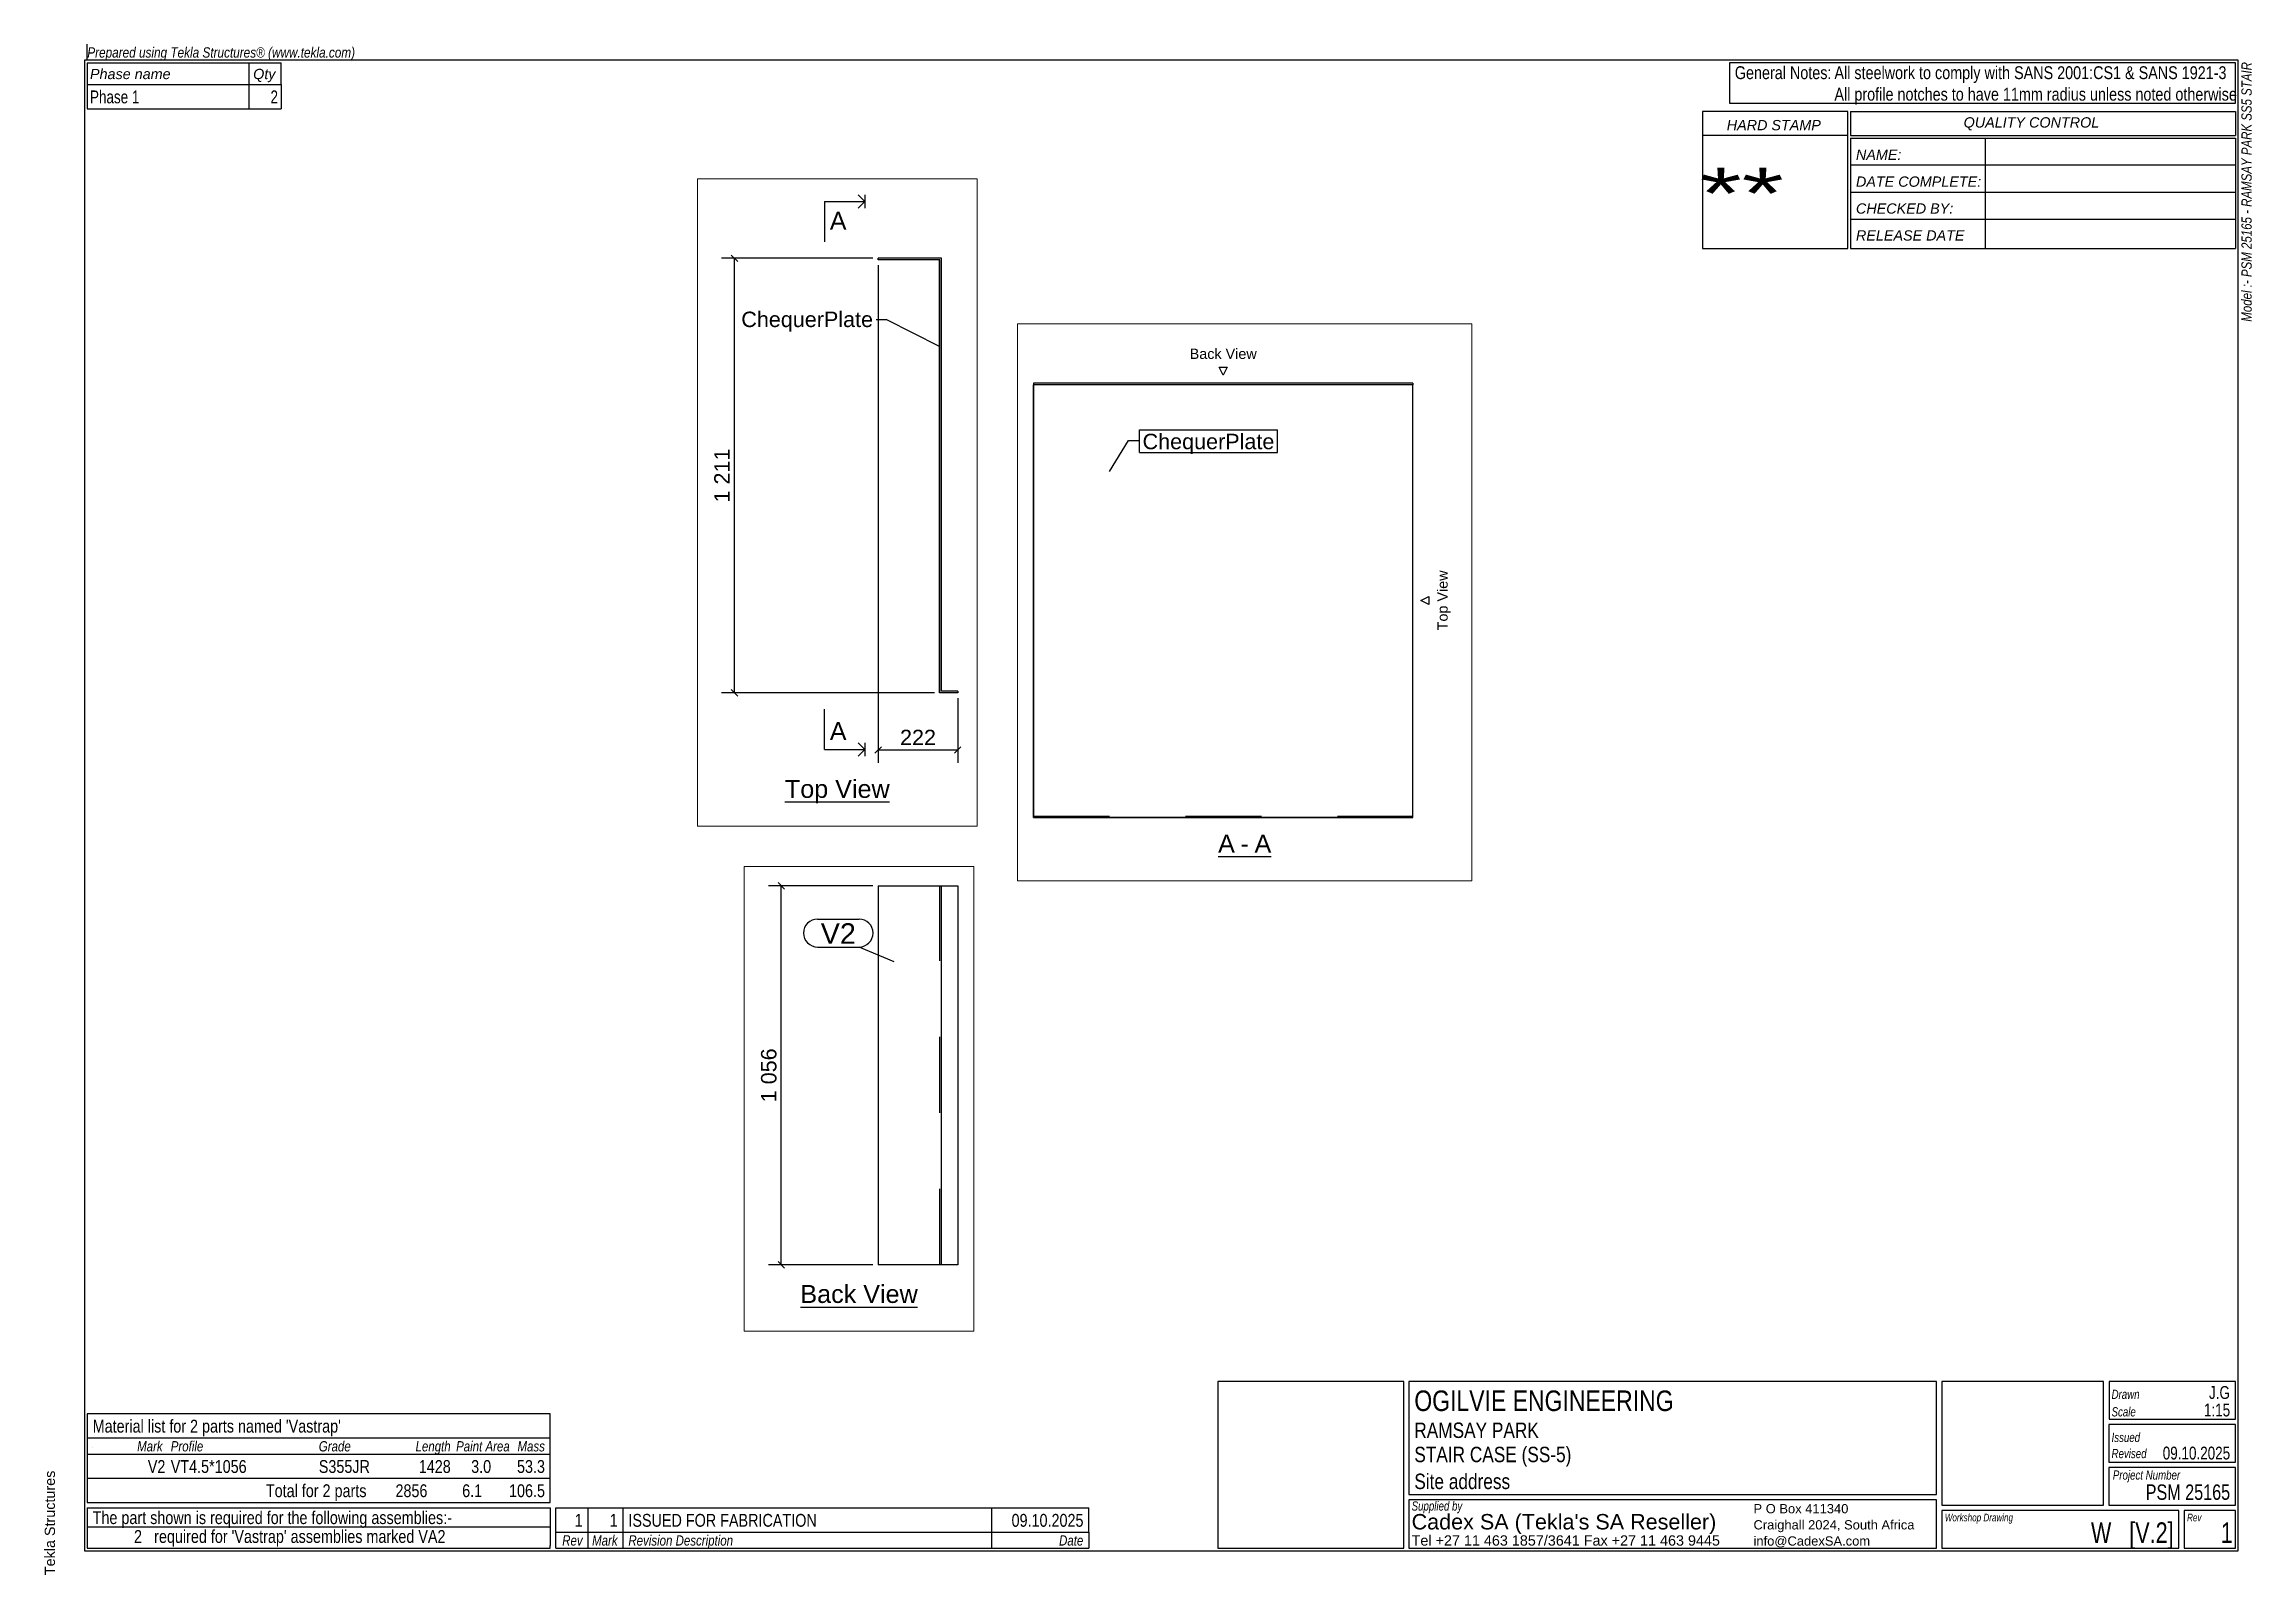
# Paper-space layout 'Layout1' of a CAD drawing. Header units: millimetres. Extents: x 2 to 413, y 6 to 290.
# The model-space entities are those that its viewports show. They can reach past a viewport. Long polylines and large blocks are cut down to what shows.
import ezdxf

# ---------------------------------------------------------------- set-up
doc = ezdxf.new("R2010")
doc.units = ezdxf.units.MM
doc.linetypes.add('DXK_LINE_DOT1', pattern=[1.8814, 0.9407, -0.9407])
doc.layers.add('Viewport layer', color=7, linetype='Continuous', plot=False)
doc.styles.add('Arial', font='ARIAL.TTF', dxfattribs={"height": 0.2})
doc.styles.add('Arial Italic', font='ARIALI.TTF', dxfattribs={"height": 0.2})
doc.styles.add('Arial Narrow Italic', font='ARIALNI.TTF', dxfattribs={"height": 0.2})

# ---------------------------------------------------------------- blocks, each defined once
blk = doc.blocks.new('Unknown-3644288-1553')
at = {"color": 174, "linetype": 'Continuous'}
for p, q in [((410, 287), (10, 287)), ((10, 287), (10, 10)), ((410, 10), (410, 287)), ((10, 10), (410, 10))]:
    blk.add_line(p, q, dxfattribs=at)
at = {"color": 174, "linetype": 'Continuous', "style": 'Arial'}
blk.add_text('Tekla Structures', height=1.9102, rotation=90, dxfattribs=at).set_placement((4.5, 5.5))
blk = doc.blocks.new('Unknown-3644288-1689')
at = {"color": 3, "linetype": 'Continuous'}
for p, q in [((337.5, 277.5), (310.5, 277.5)), ((310.5, 277.5), (310.5, 252)), ((337.5, 252), (337.5, 277.5)), ((338, 277.5), (338, 273)), ((338, 277.5), (409.5, 277.5)), ((409.5, 277.5), (409.5, 273)), ((337.5, 273), (310.5, 273)), ((338, 273), (409.5, 273)), ((338, 272.5), (338, 252)), ((338, 272.5), (409.5, 272.5)), ((363, 272.5), (363, 252)), ((409.5, 272.5), (409.5, 252)), ((409.5, 267.5), (338, 267.5)), ((338, 262.5), (409.5, 262.5)), ((338, 257.5), (409.5, 257.5)), ((310.5, 252), (337.5, 252)), ((338, 252), (409.5, 252))]:
    blk.add_line(p, q, dxfattribs=at)
at = {"color": 7, "linetype": 'Continuous', "style": 'Arial Italic'}
for s, height, p in [('HARD STAMP', 1.909, (315, 274)), ('NAME:', 1.909, (339, 268.5)), ('DATE COMPLETE:', 1.9089, (339, 263.5)), ('CHECKED BY:', 1.9089, (339, 258.5)), ('RELEASE DATE', 1.9089, (339, 253.5))]:
    blk.add_text(s, height=height, dxfattribs=at).set_placement(p)
at = {"color": 7, "style": 'Arial Italic'}
blk.add_text('QUALITY CONTROL', height=1.9089, dxfattribs=at).set_placement((359, 274.5))
at = {"color": 7, "linetype": 'Continuous', "style": 'Arial', "width": 1.5}
blk.add_text('**', height=9.551, dxfattribs=at).set_placement((310, 257.5))
blk = doc.blocks.new('Unknown-3644288-1683')
at = {"color": 3, "linetype": 'Continuous'}
for p, q in [((409.5, 286.5), (315.5, 286.5)), ((315.5, 286.5), (315.5, 279)), ((409.5, 279), (409.5, 286.5)), ((315.5, 279), (409.5, 279))]:
    blk.add_line(p, q, dxfattribs=at)
at = {"color": 7, "style": 'Arial', "width": 0.8}
for s, p in [('General Notes:', (316.5, 283.5)), ('All profile notches to have 11mm radius unless noted otherwise', (335, 279.5))]:
    blk.add_text(s, height=2.3877, dxfattribs=at).set_placement(p)
at = {"color": 7, "linetype": 'Continuous', "style": 'Arial', "width": 0.8}
blk.add_text('All steelwork to comply with SANS 2001:CS1 & SANS 1921-3', height=2.3877, dxfattribs=at).set_placement((335, 283.5))
blk = doc.blocks.new('Unknown-3644288-1684')
at = {"color": 3, "linetype": 'Continuous'}
for p, q in [((255, 41.5), (220.5, 41.5)), ((220.5, 41.5), (220.5, 10.5)), ((255, 10.5), (255, 41.5)), ((353.97, 41.5), (255.97, 41.5)), ((255.97, 41.5), (255.97, 20.5)), ((353.97, 20.5), (353.97, 41.5)), ((384.97, 41.5), (354.97, 41.5)), ((354.97, 41.5), (354.97, 18.5)), ((384.97, 18.5), (384.97, 41.5)), ((409.47, 41.5), (386, 41.5)), ((386, 41.5), (386, 34.5)), ((409.47, 34.5), (409.47, 41.5)), ((409.5, 33.5), (385.97, 33.5)), ((385.97, 33.5), (385.97, 26.5)), ((386, 34.5), (409.47, 34.5)), ((409.5, 26.5), (409.5, 33.5)), ((385.97, 26.5), (409.5, 26.5)), ((409.5, 25.5), (385.97, 25.5)), ((385.97, 25.5), (385.97, 18.5)), ((409.5, 18.5), (409.5, 25.5)), ((255.97, 20.5), (353.97, 20.5)), ((353.97, 19.5), (255.97, 19.5)), ((255.97, 19.5), (255.97, 10.5)), ((353.97, 10.5), (353.97, 19.5)), ((354.97, 18.5), (384.97, 18.5)), ((385.97, 18.5), (409.5, 18.5)), ((220.5, 10.5), (255, 10.5)), ((255.97, 10.5), (353.97, 10.5))]:
    blk.add_line(p, q, dxfattribs=at)
at = {"color": 5, "linetype": 'Continuous'}
for p, q in [((398.97, 17.5), (354.97, 17.5)), ((354.97, 17.5), (354.97, 10.5)), ((398.97, 10.5), (398.97, 17.5)), ((409.5, 17.5), (399.97, 17.5)), ((399.97, 17.5), (399.97, 10.5)), ((409.5, 10.5), (409.5, 17.5)), ((354.97, 10.5), (398.97, 10.5)), ((399.97, 10.5), (409.5, 10.5))]:
    blk.add_line(p, q, dxfattribs=at)
at = {"color": 1, "linetype": 'Continuous', "style": 'Arial'}
for s, height, width, p in [('OGILVIE ENGINEERING', 3.8203, 0.8, (256.97, 36)), ('1:15', 2.388, 0.75, (403.63, 35)), ('J.G', 2.388, 0.75, (404.57, 38.25)), ('09.10.2025', 2.388, 0.75, (395.98, 27)), ('PSM 25165', 2.865, 0.75, (392.81, 19.5))]:
    blk.add_text(s, height=height, dxfattribs=dict(at, width=width)).set_placement(p)
at = {"color": 7, "linetype": 'Continuous'}
for s, height, style, width, p in [('Drawn', 1.718, 'Arial Italic', 0.75, (386.47, 38.25)), ('RAMSAY PARK', 2.8652, 'Arial', 0.8, (256.97, 31)), ('Scale', 1.718, 'Arial Italic', 0.75, (386.47, 35)), ('STAIR CASE (SS-5)', 2.8652, 'Arial', 0.8, (256.97, 26.5)), ('Revised', 1.718, 'Arial Italic', 0.75, (386.47, 27.25)), ('Issued', 1.718, 'Arial Italic', 0.75, (386.47, 30.25)), ('Project Number', 1.718, 'Arial Italic', 0.75, (386.71, 23.25)), ('Site address', 2.8652, 'Arial', 0.8, (256.97, 21.5)), ('Supplied by', 1.718, 'Arial Italic', 0.75, (256.47, 17.5)), ('Workshop Drawing', 1.4316, 'Arial Italic', 0.75, (355.5, 15.5)), ('Rev', 1.432, 'Arial Italic', 0.75, (400.5, 15.5))]:
    blk.add_text(s, height=height, dxfattribs=dict(at, style=style, width=width)).set_placement(p)
at = {"color": 5, "linetype": 'Continuous', "style": 'Arial'}
blk.add_text("Cadex SA (Tekla's SA Reseller)", height=2.8652, dxfattribs=at).set_placement((256.47, 14))
at = {"color": 7, "linetype": 'Continuous', "style": 'Arial'}
for s, p in [('P O Box 411340', (319.97, 17)), ('Craighall 2024, South Africa', (319.97, 14)), ('info@CadexSA.com', (319.97, 11))]:
    blk.add_text(s, height=1.7191, dxfattribs=at).set_placement(p)
at = {"color": 1, "linetype": 'Continuous', "style": 'Arial'}
blk.add_text('Tel +27 11 463 1857/3641 Fax +27 11 463 9445', height=1.9102, dxfattribs=at).set_placement((256.47, 11))
at = {"color": 5, "linetype": 'Continuous', "style": 'Arial', "width": 0.75}
for s, p in [('W   [V.2]', (382.65, 11.5)), ('1', (406.77, 11.5))]:
    blk.add_text(s, height=3.82, dxfattribs=at).set_placement(p)
blk = doc.blocks.new('Unknown-3644288-1685')
at = {"color": 3, "linetype": 'Continuous'}
for p, q in [((10.5, 18), (96.5, 18)), ((10.5, 18), (10.5, 14.5)), ((96.5, 18), (96.5, 14.5)), ((10.5, 14.5), (10.5, 11)), ((96.5, 14.5), (96.5, 11)), ((10.5, 11), (10.5, 10.5)), ((10.5, 10.5), (96.5, 10.5)), ((96.5, 10.5), (96.5, 11))]:
    blk.add_line(p, q, dxfattribs=at)
at = {"color": 7, "linetype": 'Continuous'}
blk.add_line((10.5, 14.5), (96.5, 14.5), dxfattribs=at)
blk.add_line((10.5, 14.5), (96.5, 14.5), dxfattribs=at)
at = {"color": 7, "linetype": 'Continuous', "style": 'Arial', "width": 0.8}
blk.add_text('The part shown is required for the following assemblies:-', height=2.3877, dxfattribs=at).set_placement((11.5, 15))
at = {"color": 1, "linetype": 'Continuous', "style": 'Arial', "width": 0.8}
for s, height, p in [('2', 2.39, (19.18, 11.5)), (" required for 'Vastrap' assemblies marked VA2", 2.3877, (22.18, 11.5))]:
    blk.add_text(s, height=height, dxfattribs=at).set_placement(p)
blk = doc.blocks.new('Unknown-3644288-1687')
at = {"color": 3, "linetype": 'Continuous'}
for p, q in [((10.5, 286.5), (10.5, 282.5)), ((10.5, 286.5), (46.5, 286.5)), ((46.5, 282.5), (46.5, 286.5)), ((10.5, 282.5), (10.5, 278)), ((46.5, 282.5), (46.5, 278)), ((10.5, 278), (46.5, 278))]:
    blk.add_line(p, q, dxfattribs=at)
at = {"color": 7, "linetype": 'Continuous'}
for p, q in [((40.5, 286.5), (40.5, 282.5)), ((10.5, 282.5), (46.5, 282.5)), ((40.5, 282.5), (40.5, 278))]:
    blk.add_line(p, q, dxfattribs=at)
at = {"color": 7, "style": 'Arial Italic'}
for s, p in [('Phase name', (11, 283.5)), ('Qty', (41.31, 283.5))]:
    blk.add_text(s, height=1.909, dxfattribs=at).set_placement(p)
at = {"color": 1, "linetype": 'Continuous', "style": 'Arial', "width": 0.75}
for s, height, p in [('Phase 1', 2.388, (11, 279)), ('2', 2.39, (44.53, 279))]:
    blk.add_text(s, height=height, dxfattribs=at).set_placement(p)
blk = doc.blocks.new('Unknown-3644288-1688')
at = {"color": 2, "linetype": 'Continuous'}
blk.add_line((10.5, 287), (10.5, 290), dxfattribs=at)
at = {"color": 7, "style": 'Arial Narrow Italic'}
blk.add_text('Prepared using Tekla Structures® (www.tekla.com)', height=1.9089, dxfattribs=at).set_placement((10.5, 287.5))
blk = doc.blocks.new('Unknown-3644288-1690')
at = {"color": 7, "style": 'Arial Italic', "width": 0.8}
blk.add_text('Model :- PSM 25165 - RAMSAY PARK SS5 STAIR', height=1.90885417, rotation=90, dxfattribs=at).set_placement((412.5, 238.421875))
blk = doc.blocks.new('Unknown-3644288-1691')
at = {"color": 3, "linetype": 'Continuous'}
for p, q in [((96.5, 35.5), (10.5, 35.5)), ((10.5, 35.5), (10.5, 19)), ((96.5, 19), (96.5, 35.5)), ((10.5, 19), (96.5, 19))]:
    blk.add_line(p, q, dxfattribs=at)
at = {"color": 7, "linetype": 'Continuous'}
for p, q in [((10.5, 31), (96.5, 31)), ((10.5, 28), (96.5, 28)), ((10.5, 23.5), (96.5, 23.5))]:
    blk.add_line(p, q, dxfattribs=at)
at = {"color": 2, "linetype": 'Continuous'}
blk.add_line((11.5, 29.25), (11.5, 29.25), dxfattribs=at)
at = {"color": 7, "linetype": 'Continuous', "style": 'Arial', "width": 0.8}
for s, p in [("Material list for 2 parts named 'Vastrap'", (11.5, 32)), ('Total for 2 parts', (43.67, 20))]:
    blk.add_text(s, height=2.3877, dxfattribs=at).set_placement(p)
at = {"color": 7, "width": 0.8}
for s, height, style, p in [('Mark', 1.909, 'Arial Italic', (19.76, 28.5)), ('Profile', 1.909, 'Arial Italic', (26, 28.5)), ('Grade', 1.909, 'Arial Italic', (53.5, 28.5)), ('Length', 1.909, 'Arial Italic', (71.47, 28.5)), ('Paint Area', 1.909, 'Arial Italic', (79, 28.5)), ('Mass', 1.909, 'Arial Italic', (90.4, 28.5)), ('2856', 2.388, 'Arial', (67.74, 20)), ('6.1', 2.388, 'Arial', (80.13, 20)), ('106.5', 2.388, 'Arial', (88.83, 20))]:
    blk.add_text(s, height=height, dxfattribs=dict(at, style=style)).set_placement(p)
at = {"color": 1, "style": 'Arial', "width": 0.8}
for s, p in [('V2', (21.74, 24.5)), ('VT4.5*1056', (26, 24.5)), ('S355JR', (53.5, 24.5)), ('1428', (72.07, 24.5)), ('3.0', (81.8, 24.5)), ('53.3', (90.31, 24.5))]:
    blk.add_text(s, height=2.388, dxfattribs=at).set_placement(p)
blk = doc.blocks.new('Unknown-3644288-1692')
at = {"color": 3, "linetype": 'Continuous'}
for p, q in [((97.5, 18), (196.5, 18)), ((97.5, 13.5), (97.5, 18)), ((196.5, 13.5), (196.5, 18)), ((97.5, 10.5), (97.5, 13.5)), ((196.5, 13.5), (196.5, 10.5)), ((97.5, 10.5), (196.5, 10.5))]:
    blk.add_line(p, q, dxfattribs=at)
at = {"color": 7, "linetype": 'Continuous'}
for p, q in [((97.5, 18), (196.5, 18)), ((103.5, 13.5), (103.5, 18)), ((110, 13.5), (110, 18)), ((178.5, 13.5), (178.5, 18)), ((97.5, 13.5), (196.5, 13.5)), ((103.5, 10.5), (103.5, 13.5)), ((110, 10.5), (110, 13.5)), ((178.5, 10.5), (178.5, 13.5)), ((184, 10.5), (184, 10.5))]:
    blk.add_line(p, q, dxfattribs=at)
at = {"color": 1, "linetype": 'Continuous', "style": 'Arial', "width": 0.8}
for s, height, p in [('1', 2.39, (101.02, 14.5)), ('1', 2.39, (107.52, 14.5)), ('ISSUED FOR FABRICATION', 2.3877, (111, 14.5)), ('09.10.2025', 2.388, (182.17, 14.5))]:
    blk.add_text(s, height=height, dxfattribs=at).set_placement(p)
at = {"color": 7, "linetype": 'Continuous', "style": 'Arial Italic', "width": 0.8}
for s, height, p in [('Rev', 1.909, (98.71, 11)), ('Mark', 1.909, (104.26, 11)), ('Revision Description', 1.9089, (111, 11)), ('Date', 1.909, (190.99, 11))]:
    blk.add_text(s, height=height, dxfattribs=at).set_placement(p)
blk = doc.blocks.new('Unknown-3644288-11 - 1186')
at = {"color": 6, "linetype": 'Continuous'}
blk.add_line((13569.3, 67.5), (13860.9, 67.5), dxfattribs=at)
at = {"color": 0, "linetype": 'Continuous'}
blk.add_wipeout([(13860.9, 78.8), (13860.9, 131.2), (13569.3, 131.2), (13569.3, 78.8)], dxfattribs=at)
at = {"color": 6, "linetype": 'Continuous', "style": 'Arial'}
blk.add_text('Top View', height=50.14, dxfattribs=at).set_placement((13569.3, 78.8))
blk = doc.blocks.new('Unknown-3644288-12 - 1224')
at = {"color": 6, "linetype": 'Continuous'}
blk.add_line((7062.7, 67.5), (7389.3, 67.5), dxfattribs=at)
at = {"color": 0, "linetype": 'Continuous'}
blk.add_wipeout([(7389.3, 78.8), (7389.3, 131.3), (7062.7, 131.3), (7062.7, 78.8)], dxfattribs=at)
at = {"color": 6, "linetype": 'Continuous', "style": 'Arial'}
blk.add_text('Back View', height=50.14, dxfattribs=at).set_placement((7062.7, 78.8))
blk = doc.blocks.new('Unknown-3644288-13 - 1249')
at = {"color": 6, "linetype": 'Continuous'}
for p, q in [((561.7, 1432.2), (584.2, 1432.2)), ((573, 1409.8), (561.7, 1432.2)), ((584.2, 1432.2), (573, 1409.8)), ((573, 1409.8), (573, 1409.8)), ((1123.5, 781.7), (1146, 793)), ((1146, 770.5), (1123.5, 781.7)), ((1123.5, 781.7), (1123.5, 781.7)), ((1146, 793), (1146, 770.5)), ((558.9, 67.5), (707.1, 67.5))]:
    blk.add_line(p, q, dxfattribs=at)
at = {"color": 6, "linetype": 'Continuous', "style": 'Arial'}
blk.add_text('Back View', height=28.65, dxfattribs=at).set_placement((479.7, 1454.8))
blk.add_text('Top View', height=28.65, rotation=90, dxfattribs=at).set_placement((1198.5, 698.4))
at = {"color": 0, "linetype": 'Continuous'}
blk.add_wipeout([(605.6, 78.8), (605.6, 131.3), (558.9, 131.3), (558.9, 78.8)], dxfattribs=at)
blk.add_wipeout([(644.7, 78.8), (644.7, 131.3), (621.3, 131.3), (621.3, 78.8)], dxfattribs=at)
at = {"color": 6, "linetype": 'Continuous', "style": 'Arial'}
blk.add_text('A', height=50.1, dxfattribs=at).set_placement((558.9, 78.8))
at = {"color": 0, "linetype": 'Continuous'}
blk.add_wipeout([(707.1, 78.8), (707.1, 131.3), (660.4, 131.3), (660.4, 78.8)], dxfattribs=at)
at = {"color": 6, "linetype": 'Continuous', "style": 'Arial'}
for s, p in [('A', (660.4, 78.8)), ('-', (621.3, 78.8))]:
    blk.add_text(s, height=50.1, dxfattribs=at).set_placement(p)
blk = doc.blocks.new('Part-3644288-1221 - 1186')
at = {"color": 30, "linetype": 'Continuous'}
for p, q in [((14005.3, 1582.8), (13829.3, 1582.8)), ((13829.3, 1578.3), (13829.3, 1582.8)), ((14000.8, 1578.3), (13829.3, 1578.3)), ((14000.8, 371.7), (14000.8, 1578.3)), ((14005.3, 376.2), (14005.3, 1582.8)), ((14050.8, 371.7), (14000.8, 371.7)), ((14050.8, 376.2), (14005.3, 376.2)), ((14050.8, 376.2), (14050.8, 371.7))]:
    blk.add_line(p, q, dxfattribs=at)
blk = doc.blocks.new('Surfacing-3644288-1222 - 1186')
at = {"color": 7, "linetype": 'Continuous'}
for p, q in [((14000.8, 1578.3), (13999.8, 1578.3)), ((13999.8, 371.7), (13999.8, 1578.3)), ((14000.8, 371.7), (14000.8, 1578.3)), ((14000.8, 371.7), (13999.8, 371.7))]:
    blk.add_line(p, q, dxfattribs=at)
blk = doc.blocks.new('Part-3644288-1225 - 1224')
at = {"color": 30, "linetype": 'Continuous'}
for p, q in [((7279.5, 1241.3), (7501, 1241.3)), ((7279.5, 1241.3), (7279.5, 185.3)), ((7455.5, 185.3), (7455.5, 1241.3)), ((7501, 1241.3), (7501, 185.3)), ((7501, 185.3), (7279.5, 185.3))]:
    blk.add_line(p, q, dxfattribs=at)
at = {"color": 7, "linetype": 'DXK_LINE_DOT1'}
blk.add_line((7451, 185.3), (7451, 1241.3), dxfattribs=at)
blk = doc.blocks.new('Part-3644288-1251 - 1249')
at = {"color": 30, "linetype": 'Continuous'}
for p, q in [((45, 1387.25), (45, 1382.75)), ((1101, 1387.25), (45, 1387.25)), ((45, 1382.75), (45, 176.25)), ((1101, 1382.75), (45, 1382.75)), ((1101, 1387.25), (1101, 1382.75)), ((1101, 176.25), (1101, 1382.75)), ((45, 176.25), (1101, 176.25))]:
    blk.add_line(p, q, dxfattribs=at)
at = {"color": 7, "linetype": 'DXK_LINE_DOT1'}
blk.add_line((45, 180.75), (1101, 180.75), dxfattribs=at)
blk = doc.blocks.new('Surfacing-3644288-1252 - 1249')
at = {"color": 7, "linetype": 'Continuous'}
for p, q in [((45, 176.25), (45, 1382.75)), ((1101, 176.25), (1101, 1382.75)), ((1101, 176.25), (45, 176.25))]:
    blk.add_line(p, q, dxfattribs=at)
blk = doc.blocks.new('StraightDimension-3644288-1352 - 1186')
at = {"color": 7, "linetype": 'Continuous'}
for p, q in [((13814.3, 1582.8), (13392.9, 1582.8)), ((13437.9, 1573.7), (13419.9, 1591.8)), ((13428.9, 371.7), (13428.9, 1582.8)), ((13985.8, 371.7), (13392.9, 371.7)), ((13419.9, 380.8), (13437.9, 362.7))]:
    blk.add_line(p, q, dxfattribs=at)
at = {"color": 0}
blk.add_wipeout([(13424.4, 1061.3), (13361.4, 1061.3), (13361.4, 893.2), (13424.4, 893.2)], dxfattribs=at)
at = {"color": 96, "style": 'Arial'}
blk.add_text('1 211', height=42.98, rotation=90.00021, dxfattribs=at).set_placement((13415.4, 902.2))
blk = doc.blocks.new('StraightDimension-3644288-1258 - 1186')
at = {"color": 7, "linetype": 'Continuous'}
for p, q in [((13829.3, 1563.3), (13829.3, 176.2)), ((14050.8, 356.7), (14050.8, 176.2)), ((13838.3, 221.3), (13820.3, 203.2)), ((13829.3, 212.3), (14050.8, 212.3)), ((14041.8, 203.2), (14059.8, 221.3))]:
    blk.add_line(p, q, dxfattribs=at)
at = {"color": 0}
blk.add_wipeout([(13999.1, 216.7), (13999.1, 279.8), (13881, 279.8), (13881, 216.7)], dxfattribs=at)
at = {"color": 96, "style": 'Arial'}
blk.add_text('222', height=42.98, dxfattribs=at).set_placement((13890, 225.8))
blk = doc.blocks.new('StraightDimension-3644288-1357 - 1224')
at = {"color": 7, "linetype": 'Continuous'}
for p, q in [((7264.5, 1241.3), (6973.5, 1241.3)), ((7018.5, 1232.2), (7000.5, 1250.3)), ((7009.5, 185.3), (7009.5, 1241.3)), ((7264.5, 185.3), (6973.5, 185.3)), ((7000.5, 194.3), (7018.5, 176.2))]:
    blk.add_line(p, q, dxfattribs=at)
at = {"color": 0}
blk.add_wipeout([(7005, 797.3), (6942, 797.3), (6942, 629.2), (7005, 629.2)], dxfattribs=at)
at = {"color": 96, "style": 'Arial'}
blk.add_text('1 056', height=42.98, rotation=90.00021, dxfattribs=at).set_placement((6996, 638.2))
blk = doc.blocks.new('Mark-3644288-1588 - 1186')
at = {"color": 96, "linetype": 'Continuous'}
blk.add_line((14000.3, 1336.7), (13853.6, 1411.3), dxfattribs=at)
at = {"color": 0}
blk.add_wipeout([(13814.6, 1391.1), (13814.6, 1436.1), (13447.8, 1436.1), (13447.8, 1391.1)], dxfattribs=at)
blk.add_wipeout([(13814.6, 1391.1), (13814.6, 1436.1), (13447.8, 1436.1), (13447.8, 1391.1)], dxfattribs=at)
at = {"color": 96, "linetype": 'Continuous'}
blk.add_line((13853.6, 1411.3), (13823.6, 1411.3), dxfattribs=at)
at = {"color": 96, "style": 'Arial'}
blk.add_text('ChequerPlate', height=42.979, dxfattribs=at).set_placement((13447.8, 1391.1))
blk = doc.blocks.new('SectionMark-3644288-1256 - 1186')
at = {"color": 6, "linetype": 'Continuous'}
for p, q in [((13791.8, 1740.9), (13773.1, 1759.7)), ((13791.8, 1740.9), (13773.1, 1722.2)), ((13791.8, 1759.7), (13791.8, 1722.2)), ((13791.8, 213.6), (13773.1, 232.3)), ((13791.8, 213.6), (13773.1, 194.8)), ((13791.8, 232.3), (13791.8, 194.8))]:
    blk.add_line(p, q, dxfattribs=at)
at = {"color": 0, "linetype": 'Continuous'}
for points in [[(13741, 1662.2), (13741, 1714.7), (13694.3, 1714.7), (13694.3, 1662.2)], [(13741, 239.8), (13741, 292.3), (13694.3, 292.3), (13694.3, 239.8)]]:
    blk.add_wipeout(points, dxfattribs=at)
at = {"color": 30, "linetype": 'Continuous'}
for p, q in [((13679.3, 1740.9), (13679.3, 1628.4)), ((13679.3, 1740.9), (13791.8, 1740.9)), ((13679.3, 213.6), (13679.3, 326.1)), ((13679.3, 213.6), (13791.8, 213.6))]:
    blk.add_line(p, q, dxfattribs=at)
at = {"color": 6, "linetype": 'Continuous'}
for p, q in [((13754.3, 1740.9), (13791.8, 1740.9)), ((13754.3, 213.6), (13791.8, 213.6))]:
    blk.add_line(p, q, dxfattribs=at)
at = {"color": 6, "linetype": 'Continuous', "style": 'Arial'}
for p in [(13694.3, 1662.2), (13694.3, 239.8)]:
    blk.add_text('A', height=50.1, dxfattribs=at).set_placement(p)
blk = doc.blocks.new('Mark-3644288-1361 - 1224')
at = {"color": 0}
blk.add_wipeout([(7217.2, 1079.8), (7217.2, 1139.8), (7119.4, 1139.8), (7119.4, 1079.8)], dxfattribs=at)
blk.add_wipeout([(7217.2, 1079.8), (7217.2, 1139.8), (7119.4, 1139.8), (7119.4, 1079.8)], dxfattribs=at)
at = {"color": 7, "linetype": 'Continuous'}
for p, q in [((7110.4, 1148.8), (7226.2, 1148.8)), ((7110.4, 1070.8), (7226.2, 1070.8)), ((7324.1, 1029.8), (7226.2, 1070.8))]:
    blk.add_line(p, q, dxfattribs=at)
for centre, start, end in [((7110.4, 1109.8), 90, 270), ((7226.2, 1109.8), 270, 90)]:
    blk.add_arc(centre, 39, start, end, dxfattribs=at)
at = {"color": 96, "style": 'Arial'}
blk.add_text('V2', height=57.3, dxfattribs=at).set_placement((7119.4, 1079.8))
blk = doc.blocks.new('Mark-3644288-1362 - 1249')
at = {"color": 96, "linetype": 'Continuous'}
blk.add_line((256.5, 1141.2), (309.5, 1227.2), dxfattribs=at)
at = {"color": 0}
blk.add_wipeout([(715.3, 1203.2), (715.3, 1248.2), (348.5, 1248.2), (348.5, 1203.2)], dxfattribs=at)
blk.add_wipeout([(715.3, 1203.2), (715.3, 1248.2), (348.5, 1248.2), (348.5, 1203.2)], dxfattribs=at)
at = {"color": 96, "linetype": 'Continuous'}
for p, q in [((339.5, 1257.2), (724.3, 1257.2)), ((339.5, 1194.2), (339.5, 1257.2)), ((724.3, 1194.2), (724.3, 1257.2)), ((309.5, 1227.2), (339.5, 1227.2)), ((339.5, 1194.2), (724.3, 1194.2))]:
    blk.add_line(p, q, dxfattribs=at)
at = {"color": 96, "style": 'Arial'}
blk.add_text('ChequerPlate', height=42.979, dxfattribs=at).set_placement((348.5, 1203.2))

msp = doc.modelspace()

# ---------------------------------------------------------------- block references
for name in ['Part-3644288-1221 - 1186', 'Surfacing-3644288-1222 - 1186', 'Unknown-3644288-13 - 1249', 'Part-3644288-1225 - 1224', 'Unknown-3644288-12 - 1224', 'Unknown-3644288-11 - 1186']:
    msp.add_blockref(name, (0, 0))

# ---------------------------------------------------------------- next in the draw order: block references
for name in ['StraightDimension-3644288-1352 - 1186', 'Part-3644288-1251 - 1249', 'Surfacing-3644288-1252 - 1249', 'StraightDimension-3644288-1357 - 1224']:
    msp.add_blockref(name, (0, 0))

# ---------------------------------------------------------------- next in the draw order: block references
for name in ['StraightDimension-3644288-1258 - 1186', 'Mark-3644288-1362 - 1249', 'Mark-3644288-1361 - 1224']:
    msp.add_blockref(name, (0, 0))

# ---------------------------------------------------------------- next in the draw order: block references
msp.add_blockref('Mark-3644288-1588 - 1186', (0, 0))

# ---------------------------------------------------------------- next in the draw order: block references
msp.add_blockref('SectionMark-3644288-1256 - 1186', (0, 0))

psp = doc.layouts.get("Layout1")

# ---------------------------------------------------------------- block references
for name in ['Unknown-3644288-1688', 'Unknown-3644288-1553', 'Unknown-3644288-1687', 'Unknown-3644288-1683', 'Unknown-3644288-1690', 'Unknown-3644288-1689', 'Unknown-3644288-1684', 'Unknown-3644288-1691', 'Unknown-3644288-1685', 'Unknown-3644288-1692']:
    psp.add_blockref(name, (0, 0))

# ---------------------------------------------------------------- viewports
at = {"layer": 'Viewport layer', "view_target_point": (13715.11, 902.33)}
psp.add_viewport(center=(149.79, 204.84), size=(51.96, 120.311), view_center_point=(0, 0), view_height=1804.66, dxfattribs=at)
at = {"layer": 'Viewport layer'}
for center, size, view_height, status, view_target_point in [((225.47, 186.26), (84.4, 103.483), 1552.25, 4, (633, 776.13)), ((153.83, 94.01), (42.67, 86.35), 1295.25, 3, (7226, 647.63))]:
    psp.add_viewport(center=center, size=size, view_center_point=(0, 0), view_height=view_height, status=status, dxfattribs=dict(at, view_target_point=view_target_point))

doc.saveas('drawing.dxf')
